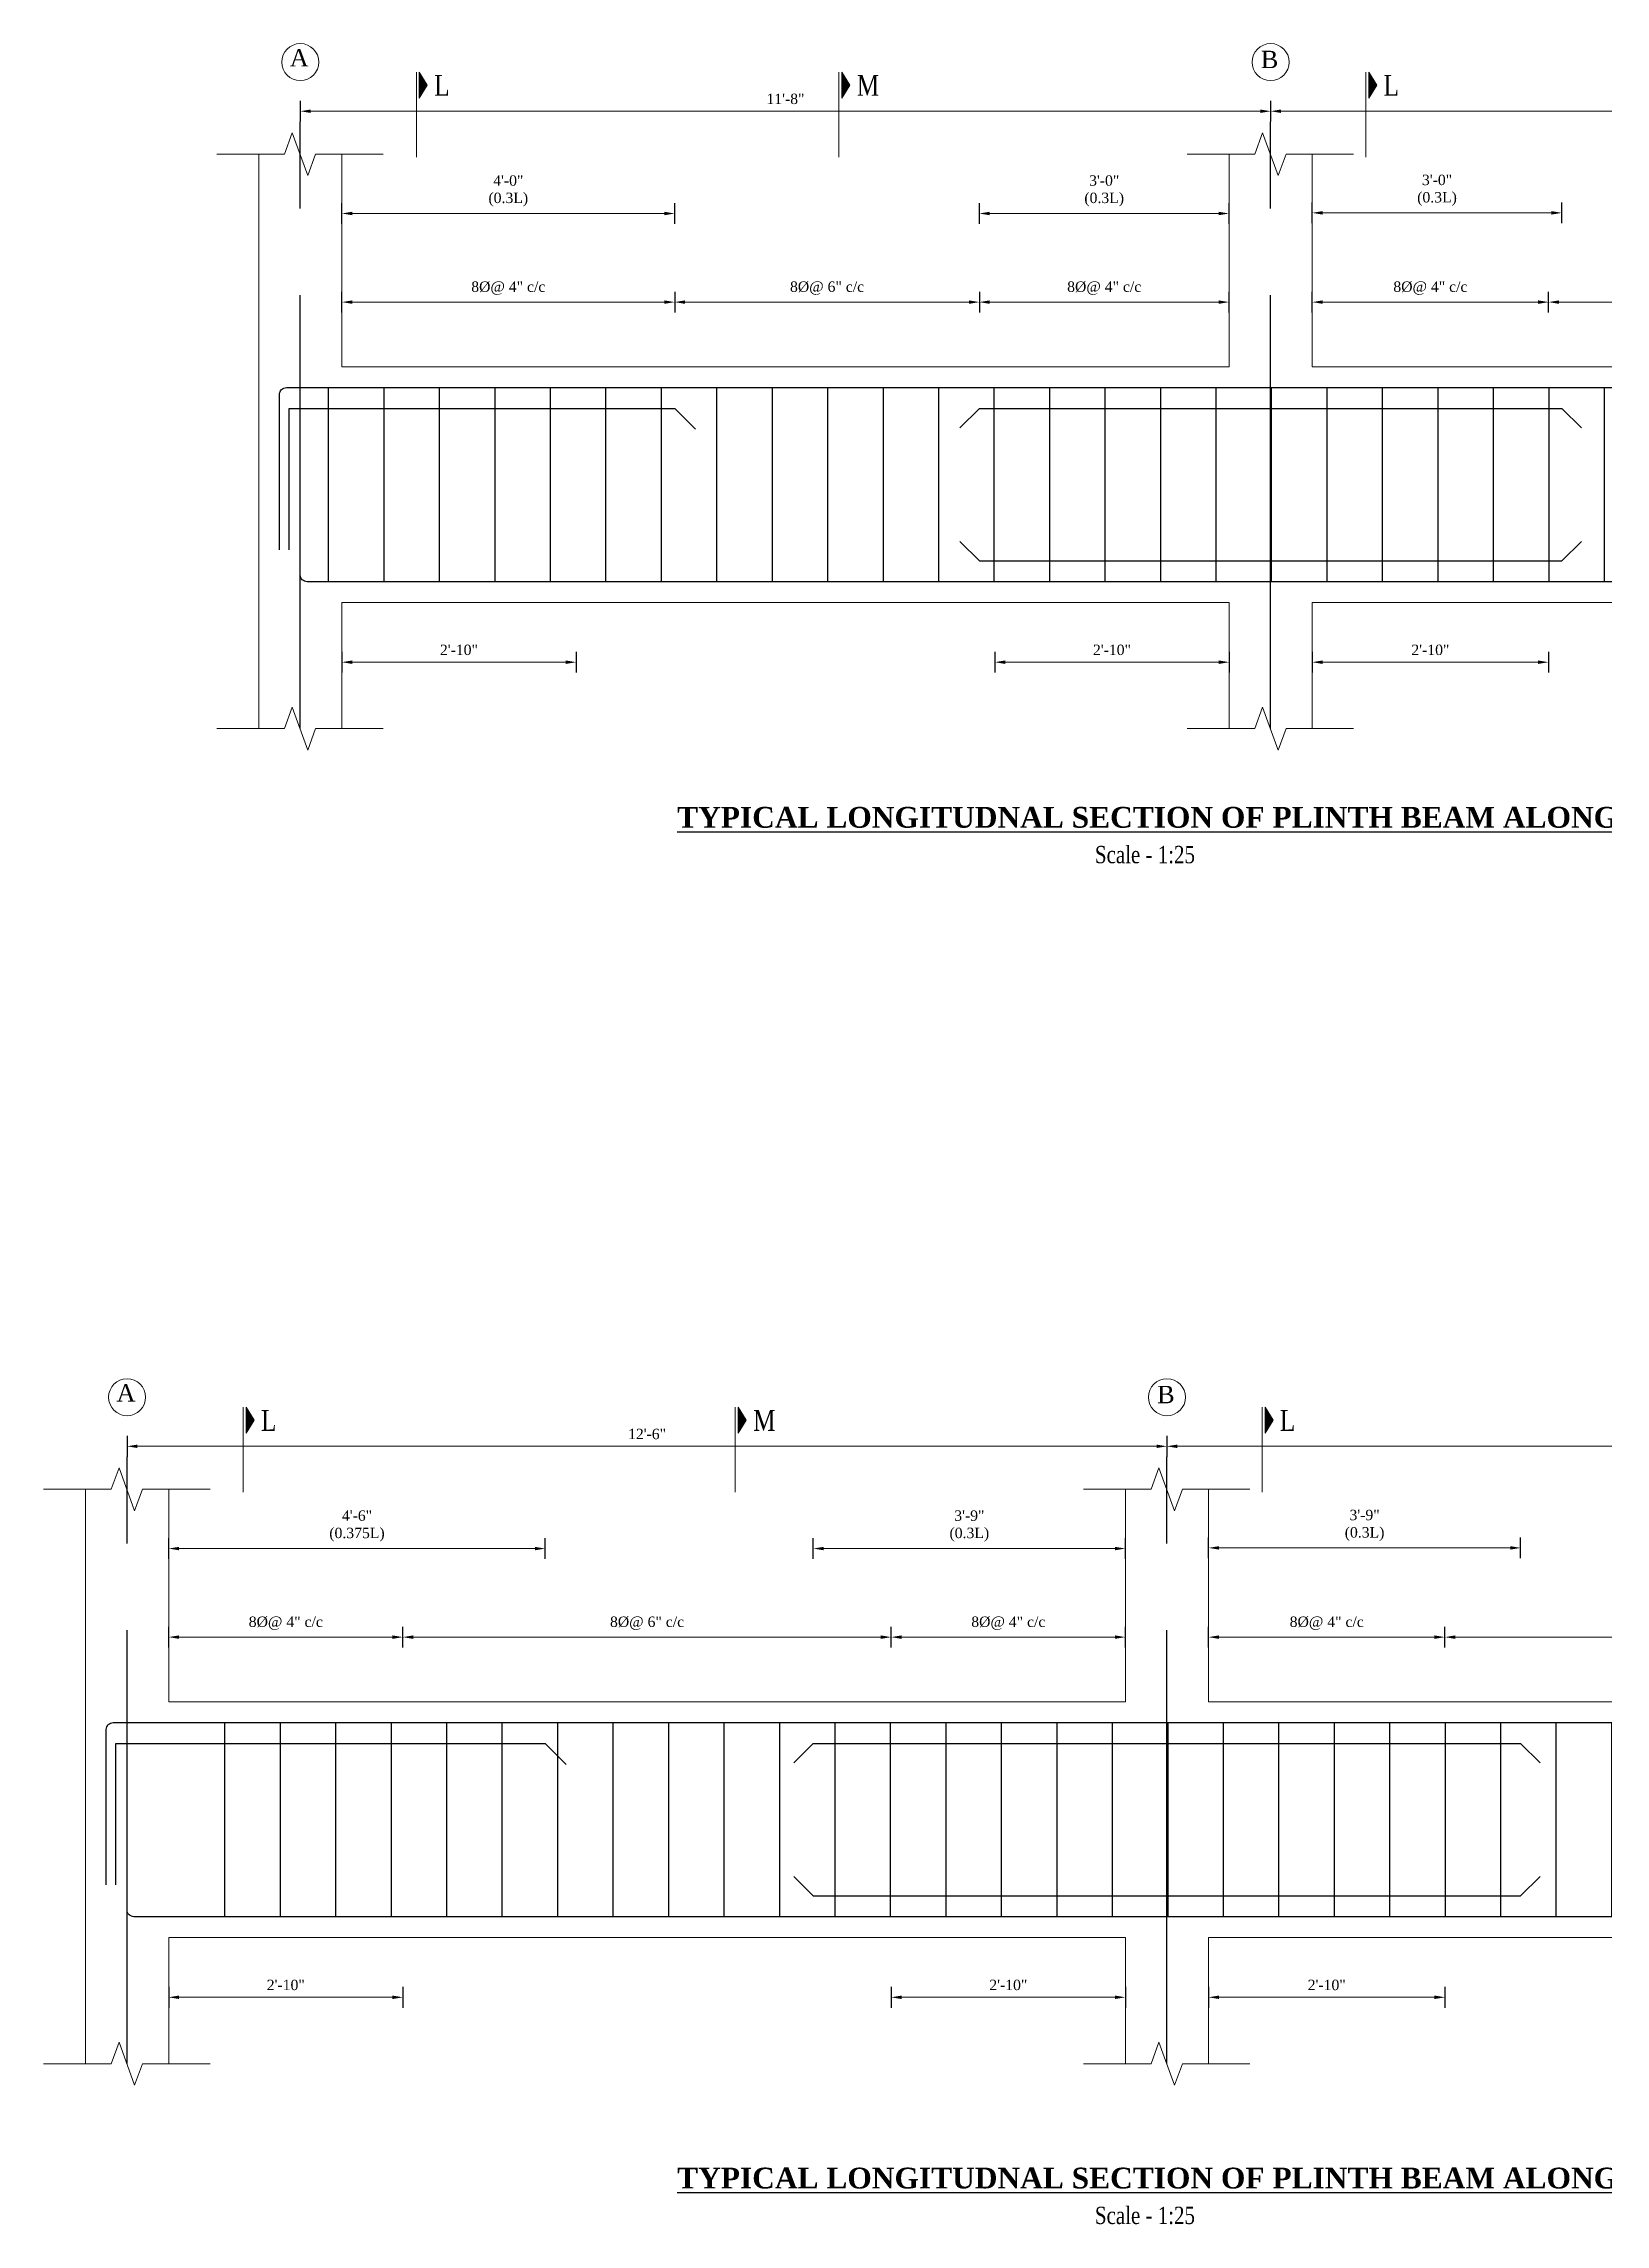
# Model space of a CAD drawing. Header units: feet. Extents: x 28652 to 66086, y -6769 to -640.
# Drawn here: x 54438.6 to 54663.9, y -1241 to -926.5 of the extents above; entities that cross this region are included whole.
import ezdxf

# ---------------------------------------------------------------- set-up
doc = ezdxf.new("R2010")
doc.units = ezdxf.units.FT
doc.header["$LTSCALE"] = 50
doc.header["$MEASUREMENT"] = 0
doc.header["$PDMODE"] = 34
doc.linetypes.add('CENTER', pattern=[2, 1.25, -0.25, 0.25, -0.25])
for name, color, linetype in [('CL', 253, 'CENTER'), ('IES_WR_TEMPLATE-TITLE TEXT', 7, 'Continuous'), ('Text', 7, 'Continuous')]:
    doc.layers.add(name, color=color, linetype=linetype)
for name, color, linetype, lineweight in [('DIM', 7, 'Continuous', 9), ('DIMENISON', 152, 'Continuous', 9), ('DIMENSION', 142, 'Continuous', 13), ('IES_WR_Rebar Concrete Line', 2, 'Continuous', 15), ('IES_WR_Rebar-Main', 1, 'Continuous', 30), ('IES_WR_Stirrups', 6, 'Continuous', 25), ('Text1', 3, 'Continuous', 25), ('wall', 6, 'Continuous', 40)]:
    doc.layers.add(name, color=color, linetype=linetype, lineweight=lineweight)
doc.styles.add('1.8', font='times.ttf', dxfattribs={"width": 0.8, "height": 8})
doc.styles.add('arial', font='times.ttf')
doc.styles.add('Arial Annotation', font='arial.ttf', dxfattribs={"height": 0.06})
doc.dimstyles.new('SECS', dxfattribs={"dimtxt": 0.06, "dimasz": 0.06, "dimexe": 0.06, "dimexo": 0, "dimgap": 0.04, "dimtad": 1, "dimdec": 0, "dimzin": 3, "dimdsep": 46, "dimlunit": 4, "dimtxsty": 'arial', "dimcen": 1.25, "dimclrd": 256, "dimclrt": 3, "dimadec": 0, "dimazin": 0, "dimtfac": 1, "dimtdec": 0, "dimtix": 1, "dimtofl": 0, "dimtmove": 2, "dimatfit": 1, "dimfxl": 0.06, "dimfxlon": 1, "dimtolj": 1, "dimtzin": 0, "dimlwd": -1, "dimarcsym": 0})

# ---------------------------------------------------------------- blocks, each defined once
blk = doc.blocks.new('*D1439')
at = {"layer": 'Defpoints', "color": 0, "ltscale": 0.1, "transparency": 16777216}
for p in [(54475.65, -931.85), (54615.59, -931.85), (54615.59, -936.26)]:
    blk.add_point(p, dxfattribs=at)
at = {"layer": 'DIM', "color": 0, "lineweight": -2, "ltscale": 0.1, "transparency": 16777216}
for p, q in [((54475.65, -934.76), (54475.65, -937.76)), ((54615.59, -934.76), (54615.59, -937.76))]:
    blk.add_line(p, q, dxfattribs=at)
at = {"layer": 'DIM', "ltscale": 0.1, "transparency": 16777216}
blk.add_line((54477.15, -936.26), (54614.09, -936.26), dxfattribs=at)
for points in [[(54477.15, -936.01), (54477.15, -936.51), (54475.65, -936.26)], [(54614.09, -936.01), (54614.09, -936.51), (54615.59, -936.26)]]:
    blk.add_solid(points, dxfattribs=at)
at = {"layer": 'DIM', "color": 3, "ltscale": 0.1, "transparency": 16777216, "insert": (54545.62, -934.49), "char_height": 1.5, "attachment_point": 5, "style": 'arial'}
blk.add_mtext('\\A1;11\'-8"', dxfattribs=at)
blk = doc.blocks.new('*D1441')
at = {"layer": 'Defpoints', "color": 0, "ltscale": 0.1, "transparency": 16777216}
for p in [(54615.59, -931.85), (54737.54, -931.85), (54737.54, -936.26)]:
    blk.add_point(p, dxfattribs=at)
at = {"layer": 'DIM', "color": 0, "lineweight": -2, "ltscale": 0.1, "transparency": 16777216}
for p, q in [((54615.59, -934.76), (54615.59, -937.76)), ((54737.54, -934.76), (54737.54, -937.76))]:
    blk.add_line(p, q, dxfattribs=at)
at = {"layer": 'DIM', "ltscale": 0.1, "transparency": 16777216}
blk.add_line((54617.09, -936.26), (54736.04, -936.26), dxfattribs=at)
for points in [[(54617.09, -936.01), (54617.09, -936.51), (54615.59, -936.26)], [(54736.04, -936.01), (54736.04, -936.51), (54737.54, -936.26)]]:
    blk.add_solid(points, dxfattribs=at)
at = {"layer": 'DIM', "color": 3, "ltscale": 0.1, "transparency": 16777216, "insert": (54676.56, -934.49), "char_height": 1.5, "attachment_point": 5, "style": 'arial'}
blk.add_mtext('\\A1;10\'-2"', dxfattribs=at)
blk = doc.blocks.new('*D1443')
at = {"layer": 'Defpoints', "color": 0, "ltscale": 0.1, "transparency": 16777216}
for p in [(54529.65, -951.01), (54481.65, -973.12), (54529.65, -973.12)]:
    blk.add_point(p, dxfattribs=at)
at = {"layer": 'DIM', "color": 0, "lineweight": -2, "ltscale": 0.1, "transparency": 16777216}
for p, q in [((54481.65, -952.51), (54481.65, -949.51)), ((54529.65, -952.51), (54529.65, -949.51))]:
    blk.add_line(p, q, dxfattribs=at)
at = {"layer": 'DIM', "ltscale": 0.1, "transparency": 16777216}
blk.add_line((54483.15, -951.01), (54528.15, -951.01), dxfattribs=at)
for points in [[(54483.15, -950.76), (54483.15, -951.26), (54481.65, -951.01)], [(54528.15, -950.76), (54528.15, -951.26), (54529.65, -951.01)]]:
    blk.add_solid(points, dxfattribs=at)
at = {"layer": 'DIM', "color": 3, "ltscale": 0.1, "transparency": 16777216, "insert": (54505.65, -947.75), "char_height": 1.5, "width": 9.3669, "attachment_point": 5, "style": 'arial'}
blk.add_mtext('\\A1;4\'-0" (0.3L)', dxfattribs=at)
blk = doc.blocks.new('*D1445')
at = {"layer": 'Defpoints', "color": 0, "ltscale": 0.1, "transparency": 16777216}
for p in [(54573.59, -951.01), (54573.59, -973.12), (54609.59, -973.12)]:
    blk.add_point(p, dxfattribs=at)
at = {"layer": 'DIM', "color": 0, "lineweight": -2, "ltscale": 0.1, "transparency": 16777216}
for p, q in [((54573.59, -952.51), (54573.59, -949.51)), ((54609.59, -952.51), (54609.59, -949.51))]:
    blk.add_line(p, q, dxfattribs=at)
at = {"layer": 'DIM', "ltscale": 0.1, "transparency": 16777216}
blk.add_line((54608.09, -951.01), (54575.09, -951.01), dxfattribs=at)
for points in [[(54575.09, -950.76), (54575.09, -951.26), (54573.59, -951.01)], [(54608.09, -950.76), (54608.09, -951.26), (54609.59, -951.01)]]:
    blk.add_solid(points, dxfattribs=at)
at = {"layer": 'DIM', "color": 3, "ltscale": 0.1, "transparency": 16777216, "insert": (54591.59, -947.75), "char_height": 1.5, "width": 6.4594, "attachment_point": 5, "style": 'arial'}
blk.add_mtext('\\A1;3\'-0"\\P(0.3L)', dxfattribs=at)
blk = doc.blocks.new('*D1447')
at = {"layer": 'Defpoints', "color": 0, "ltscale": 0.1, "transparency": 16777216}
for p in [(54657.59, -950.92), (54621.59, -973.12), (54657.59, -973.12)]:
    blk.add_point(p, dxfattribs=at)
at = {"layer": 'DIM', "color": 0, "lineweight": -2, "ltscale": 0.1, "transparency": 16777216}
for p, q in [((54621.59, -952.42), (54621.59, -949.42)), ((54657.59, -952.42), (54657.59, -949.42))]:
    blk.add_line(p, q, dxfattribs=at)
at = {"layer": 'DIM', "ltscale": 0.1, "transparency": 16777216}
blk.add_line((54623.09, -950.92), (54656.09, -950.92), dxfattribs=at)
for points in [[(54623.09, -950.67), (54623.09, -951.17), (54621.59, -950.92)], [(54656.09, -950.67), (54656.09, -951.17), (54657.59, -950.92)]]:
    blk.add_solid(points, dxfattribs=at)
at = {"layer": 'DIM', "color": 3, "ltscale": 0.1, "transparency": 16777216, "insert": (54639.59, -947.66), "char_height": 1.5, "width": 14.0405, "attachment_point": 5, "style": 'arial'}
blk.add_mtext('\\A1;3\'-0"\\P(0.3L)', dxfattribs=at)
blk = doc.blocks.new('*D1451')
at = {"layer": 'Defpoints', "color": 0, "ltscale": 0.1, "transparency": 16777216}
for p in [(54529.65, -951.01), (54529.65, -963.79), (54481.65, -973.12)]:
    blk.add_point(p, dxfattribs=at)
at = {"layer": 'DIM', "color": 0, "lineweight": -2, "ltscale": 0.1, "transparency": 16777216}
for p, q in [((54481.65, -965.29), (54481.65, -962.29)), ((54529.65, -962.29), (54529.65, -965.29))]:
    blk.add_line(p, q, dxfattribs=at)
at = {"layer": 'DIM', "ltscale": 0.1, "transparency": 16777216}
blk.add_line((54483.15, -963.79), (54528.15, -963.79), dxfattribs=at)
for points in [[(54483.15, -963.54), (54483.15, -964.04), (54481.65, -963.79)], [(54528.15, -963.54), (54528.15, -964.04), (54529.65, -963.79)]]:
    blk.add_solid(points, dxfattribs=at)
at = {"layer": 'DIM', "color": 3, "ltscale": 0.1, "transparency": 16777216, "insert": (54505.65, -961.78), "char_height": 1.5, "attachment_point": 5, "style": 'arial'}
blk.add_mtext('\\A1;8%%C@ 4" c/c', dxfattribs=at)
blk = doc.blocks.new('*D1453')
at = {"layer": 'Defpoints', "color": 0, "ltscale": 0.1, "transparency": 16777216}
for p in [(54529.65, -951.01), (54573.59, -951.01), (54573.59, -963.79)]:
    blk.add_point(p, dxfattribs=at)
at = {"layer": 'DIM', "color": 0, "lineweight": -2, "ltscale": 0.1, "transparency": 16777216}
for p, q in [((54529.65, -962.29), (54529.65, -965.29)), ((54573.59, -962.29), (54573.59, -965.29))]:
    blk.add_line(p, q, dxfattribs=at)
at = {"layer": 'DIM', "ltscale": 0.1, "transparency": 16777216}
blk.add_line((54531.15, -963.79), (54572.09, -963.79), dxfattribs=at)
for points in [[(54531.15, -963.54), (54531.15, -964.04), (54529.65, -963.79)], [(54572.09, -963.54), (54572.09, -964.04), (54573.59, -963.79)]]:
    blk.add_solid(points, dxfattribs=at)
at = {"layer": 'DIM', "color": 3, "ltscale": 0.1, "transparency": 16777216, "insert": (54551.62, -961.78), "char_height": 1.5, "attachment_point": 5, "style": 'arial'}
blk.add_mtext('\\A1;8%%C@ 6" c/c', dxfattribs=at)
blk = doc.blocks.new('*D1455')
at = {"layer": 'Defpoints', "color": 0, "ltscale": 0.1, "transparency": 16777216}
for p in [(54573.59, -951.01), (54609.59, -963.79), (54609.59, -973.12)]:
    blk.add_point(p, dxfattribs=at)
at = {"layer": 'DIM', "color": 0, "lineweight": -2, "ltscale": 0.1, "transparency": 16777216}
for p, q in [((54573.59, -962.29), (54573.59, -965.29)), ((54609.59, -965.29), (54609.59, -962.29))]:
    blk.add_line(p, q, dxfattribs=at)
at = {"layer": 'DIM', "ltscale": 0.1, "transparency": 16777216}
blk.add_line((54575.09, -963.79), (54608.09, -963.79), dxfattribs=at)
for points in [[(54575.09, -963.54), (54575.09, -964.04), (54573.59, -963.79)], [(54608.09, -963.54), (54608.09, -964.04), (54609.59, -963.79)]]:
    blk.add_solid(points, dxfattribs=at)
at = {"layer": 'DIM', "color": 3, "ltscale": 0.1, "transparency": 16777216, "insert": (54591.59, -961.78), "char_height": 1.5, "attachment_point": 5, "style": 'arial'}
blk.add_mtext('\\A1;8%%C@ 4" c/c', dxfattribs=at)
blk = doc.blocks.new('*D1457')
at = {"layer": 'Defpoints', "color": 0, "ltscale": 0.1, "transparency": 16777216}
for p in [(54655.67, -963.79), (54621.59, -973.12), (54655.67, -1015.72)]:
    blk.add_point(p, dxfattribs=at)
at = {"layer": 'DIM', "color": 0, "lineweight": -2, "ltscale": 0.1, "transparency": 16777216}
for p, q in [((54621.59, -965.29), (54621.59, -962.29)), ((54655.67, -965.29), (54655.67, -962.29))]:
    blk.add_line(p, q, dxfattribs=at)
at = {"layer": 'DIM', "ltscale": 0.1, "transparency": 16777216}
blk.add_line((54623.09, -963.79), (54654.17, -963.79), dxfattribs=at)
for points in [[(54623.09, -963.54), (54623.09, -964.04), (54621.59, -963.79)], [(54654.17, -963.54), (54654.17, -964.04), (54655.67, -963.79)]]:
    blk.add_solid(points, dxfattribs=at)
at = {"layer": 'DIM', "color": 3, "ltscale": 0.1, "transparency": 16777216, "insert": (54638.63, -961.78), "char_height": 1.5, "attachment_point": 5, "style": 'arial'}
blk.add_mtext('\\A1;8%%C@ 4" c/c', dxfattribs=at)
blk = doc.blocks.new('*D1459')
at = {"layer": 'Defpoints', "color": 0, "ltscale": 0.1, "transparency": 16777216}
for p in [(54697.76, -963.79), (54697.76, -1007.12), (54655.67, -1015.72)]:
    blk.add_point(p, dxfattribs=at)
at = {"layer": 'DIM', "color": 0, "lineweight": -2, "ltscale": 0.1, "transparency": 16777216}
for p, q in [((54655.67, -965.29), (54655.67, -962.29)), ((54697.76, -965.29), (54697.76, -962.29))]:
    blk.add_line(p, q, dxfattribs=at)
at = {"layer": 'DIM', "ltscale": 0.1, "transparency": 16777216}
blk.add_line((54657.17, -963.79), (54696.26, -963.79), dxfattribs=at)
for points in [[(54657.17, -963.54), (54657.17, -964.04), (54655.67, -963.79)], [(54696.26, -963.54), (54696.26, -964.04), (54697.76, -963.79)]]:
    blk.add_solid(points, dxfattribs=at)
at = {"layer": 'DIM', "color": 3, "ltscale": 0.1, "transparency": 16777216, "insert": (54676.72, -961.78), "char_height": 1.5, "attachment_point": 5, "style": 'arial'}
blk.add_mtext('\\A1;8%%C@ 6" c/c', dxfattribs=at)
blk = doc.blocks.new('*U388')
at = {"layer": 'IES_WR_Stirrups'}
blk.add_lwpolyline([(0, -14), (0, 14)], dxfattribs=at)
blk = doc.blocks.new('*U389')
at = {"layer": 'wall', "color": 0, "linetype": 'ByBlock', "lineweight": -2, "transparency": 16777216}
for p in [(21744.29, -5235.23), (21752.29, -5235.23), (21760.29, -5235.23), (21768.29, -5235.23), (21776.29, -5235.23), (21784.29, -5235.23), (21792.29, -5235.23), (21800.29, -5235.23), (21808.29, -5235.23), (21816.29, -5235.23), (21824.29, -5235.23), (21832.29, -5235.23), (21840.29, -5235.23), (21848.29, -5235.23), (21856.29, -5235.23), (21864.29, -5235.23), (21872.29, -5235.23), (21880.29, -5235.23), (21888.29, -5235.23), (21896.29, -5235.23), (21904.29, -5235.23), (21912.29, -5235.23), (21920.29, -5235.23), (21928.29, -5235.23), (21936.29, -5235.23), (21944.29, -5235.23), (21952.29, -5235.23), (21960.29, -5235.23), (21968.29, -5235.23), (21976.29, -5235.23), (21984.29, -5235.23), (21992.29, -5235.23), (22000.29, -5235.23)]:
    blk.add_blockref('*U388', p, dxfattribs=at)
blk = doc.blocks.new('*D1467')
at = {"layer": 'Defpoints', "color": 0, "ltscale": 0.1, "transparency": 16777216}
for p in [(54481.65, -1007.12), (54515.42, -1007.12), (54515.42, -1015.72)]:
    blk.add_point(p, dxfattribs=at)
at = {"layer": 'DIM', "color": 0, "lineweight": -2, "ltscale": 0.1, "transparency": 16777216}
for p, q in [((54481.65, -1014.22), (54481.65, -1017.22)), ((54515.42, -1014.22), (54515.42, -1017.22))]:
    blk.add_line(p, q, dxfattribs=at)
at = {"layer": 'DIM', "ltscale": 0.1, "transparency": 16777216}
blk.add_line((54483.15, -1015.72), (54513.92, -1015.72), dxfattribs=at)
for points in [[(54483.15, -1015.47), (54483.15, -1015.97), (54481.65, -1015.72)], [(54513.92, -1015.47), (54513.92, -1015.97), (54515.42, -1015.72)]]:
    blk.add_solid(points, dxfattribs=at)
at = {"layer": 'DIM', "color": 3, "ltscale": 0.1, "transparency": 16777216, "insert": (54498.53, -1013.95), "char_height": 1.5, "attachment_point": 5, "style": 'arial'}
blk.add_mtext('\\A1;2\'-10"', dxfattribs=at)
blk = doc.blocks.new('*D1469')
at = {"layer": 'Defpoints', "color": 0, "ltscale": 0.1, "transparency": 16777216}
for p in [(54575.82, -1007.12), (54609.59, -1007.12), (54575.82, -1015.72)]:
    blk.add_point(p, dxfattribs=at)
at = {"layer": 'DIM', "color": 0, "lineweight": -2, "ltscale": 0.1, "transparency": 16777216}
for p, q in [((54575.82, -1014.22), (54575.82, -1017.22)), ((54609.59, -1014.22), (54609.59, -1017.22))]:
    blk.add_line(p, q, dxfattribs=at)
at = {"layer": 'DIM', "ltscale": 0.1, "transparency": 16777216}
blk.add_line((54608.09, -1015.72), (54577.32, -1015.72), dxfattribs=at)
for points in [[(54577.32, -1015.47), (54577.32, -1015.97), (54575.82, -1015.72)], [(54608.09, -1015.47), (54608.09, -1015.97), (54609.59, -1015.72)]]:
    blk.add_solid(points, dxfattribs=at)
at = {"layer": 'DIM', "color": 3, "ltscale": 0.1, "transparency": 16777216, "insert": (54592.71, -1013.95), "char_height": 1.5, "attachment_point": 5, "style": 'arial'}
blk.add_mtext('\\A1;2\'-10"', dxfattribs=at)
blk = doc.blocks.new('*D1471')
at = {"layer": 'Defpoints', "color": 0, "ltscale": 0.1, "transparency": 16777216}
for p in [(54621.59, -1007.12), (54655.67, -1007.12), (54655.67, -1015.72)]:
    blk.add_point(p, dxfattribs=at)
at = {"layer": 'DIM', "color": 0, "lineweight": -2, "ltscale": 0.1, "transparency": 16777216}
for p, q in [((54621.59, -1014.22), (54621.59, -1017.22)), ((54655.67, -1014.22), (54655.67, -1017.22))]:
    blk.add_line(p, q, dxfattribs=at)
at = {"layer": 'DIM', "ltscale": 0.1, "transparency": 16777216}
blk.add_line((54623.09, -1015.72), (54654.17, -1015.72), dxfattribs=at)
for points in [[(54623.09, -1015.47), (54623.09, -1015.97), (54621.59, -1015.72)], [(54654.17, -1015.47), (54654.17, -1015.97), (54655.67, -1015.72)]]:
    blk.add_solid(points, dxfattribs=at)
at = {"layer": 'DIM', "color": 3, "ltscale": 0.1, "transparency": 16777216, "insert": (54638.63, -1013.95), "char_height": 1.5, "attachment_point": 5, "style": 'arial'}
blk.add_mtext('\\A1;2\'-10"', dxfattribs=at)
blk = doc.blocks.new('*D1475')
at = {"layer": 'Defpoints', "color": 0, "ltscale": 0.1, "transparency": 16777216}
for p in [(54450.67, -1124.39), (54600.64, -1124.39), (54600.64, -1128.8)]:
    blk.add_point(p, dxfattribs=at)
at = {"layer": 'DIM', "color": 0, "lineweight": -2, "ltscale": 0.1, "transparency": 16777216}
for p, q in [((54450.67, -1127.3), (54450.67, -1130.3)), ((54600.64, -1127.3), (54600.64, -1130.3))]:
    blk.add_line(p, q, dxfattribs=at)
at = {"layer": 'DIM', "ltscale": 0.1, "transparency": 16777216}
blk.add_line((54452.17, -1128.8), (54599.14, -1128.8), dxfattribs=at)
for points in [[(54452.17, -1128.55), (54452.17, -1129.05), (54450.67, -1128.8)], [(54599.14, -1128.55), (54599.14, -1129.05), (54600.64, -1128.8)]]:
    blk.add_solid(points, dxfattribs=at)
at = {"layer": 'DIM', "color": 3, "ltscale": 0.1, "transparency": 16777216, "insert": (54525.66, -1127.03), "char_height": 1.5, "attachment_point": 5, "style": 'arial'}
blk.add_mtext('\\A1;12\'-6"', dxfattribs=at)
blk = doc.blocks.new('*D1477')
at = {"layer": 'Defpoints', "color": 0, "ltscale": 0.1, "transparency": 16777216}
for p in [(54600.64, -1124.39), (54765.8, -1124.39), (54765.8, -1128.8)]:
    blk.add_point(p, dxfattribs=at)
at = {"layer": 'DIM', "color": 0, "lineweight": -2, "ltscale": 0.1, "transparency": 16777216}
for p, q in [((54600.64, -1127.3), (54600.64, -1130.3)), ((54765.8, -1127.3), (54765.8, -1130.3))]:
    blk.add_line(p, q, dxfattribs=at)
at = {"layer": 'DIM', "ltscale": 0.1, "transparency": 16777216}
blk.add_line((54602.14, -1128.8), (54764.3, -1128.8), dxfattribs=at)
for points in [[(54602.14, -1128.55), (54602.14, -1129.05), (54600.64, -1128.8)], [(54764.3, -1128.55), (54764.3, -1129.05), (54765.8, -1128.8)]]:
    blk.add_solid(points, dxfattribs=at)
at = {"layer": 'DIM', "color": 3, "ltscale": 0.1, "transparency": 16777216, "insert": (54683.22, -1127.03), "char_height": 1.5, "attachment_point": 5, "style": 'arial'}
blk.add_mtext('\\A1;13\'-9"', dxfattribs=at)
blk = doc.blocks.new('*D1479')
at = {"layer": 'Defpoints', "color": 0, "ltscale": 0.1, "transparency": 16777216}
for p in [(54510.98, -1143.55), (54456.67, -1165.65), (54510.98, -1165.65)]:
    blk.add_point(p, dxfattribs=at)
at = {"layer": 'DIM', "color": 0, "lineweight": -2, "ltscale": 0.1, "transparency": 16777216}
for p, q in [((54456.67, -1145.05), (54456.67, -1142.05)), ((54510.98, -1145.05), (54510.98, -1142.05))]:
    blk.add_line(p, q, dxfattribs=at)
at = {"layer": 'DIM', "ltscale": 0.1, "transparency": 16777216}
blk.add_line((54458.17, -1143.55), (54509.48, -1143.55), dxfattribs=at)
for points in [[(54458.17, -1143.3), (54458.17, -1143.8), (54456.67, -1143.55)], [(54509.48, -1143.3), (54509.48, -1143.8), (54510.98, -1143.55)]]:
    blk.add_solid(points, dxfattribs=at)
at = {"layer": 'DIM', "color": 3, "ltscale": 0.1, "transparency": 16777216, "insert": (54483.83, -1140.29), "char_height": 1.5, "width": 9.3669, "attachment_point": 5, "style": 'arial'}
blk.add_mtext('\\A1;4\'-6" (0.375L)', dxfattribs=at)
blk = doc.blocks.new('*D1481')
at = {"layer": 'Defpoints', "color": 0, "ltscale": 0.1, "transparency": 16777216}
for p in [(54549.64, -1143.55), (54549.64, -1165.65), (54594.64, -1165.65)]:
    blk.add_point(p, dxfattribs=at)
at = {"layer": 'DIM', "color": 0, "lineweight": -2, "ltscale": 0.1, "transparency": 16777216}
for p, q in [((54549.64, -1145.05), (54549.64, -1142.05)), ((54594.64, -1145.05), (54594.64, -1142.05))]:
    blk.add_line(p, q, dxfattribs=at)
at = {"layer": 'DIM', "ltscale": 0.1, "transparency": 16777216}
blk.add_line((54593.14, -1143.55), (54551.14, -1143.55), dxfattribs=at)
for points in [[(54551.14, -1143.3), (54551.14, -1143.8), (54549.64, -1143.55)], [(54593.14, -1143.3), (54593.14, -1143.8), (54594.64, -1143.55)]]:
    blk.add_solid(points, dxfattribs=at)
at = {"layer": 'DIM', "color": 3, "ltscale": 0.1, "transparency": 16777216, "insert": (54572.14, -1140.29), "char_height": 1.5, "width": 6.4594, "attachment_point": 5, "style": 'arial'}
blk.add_mtext('\\A1;3\'-9"\\P(0.3L)', dxfattribs=at)
blk = doc.blocks.new('*D1483')
at = {"layer": 'Defpoints', "color": 0, "ltscale": 0.1, "transparency": 16777216}
for p in [(54651.64, -1143.45), (54606.64, -1165.65), (54651.64, -1165.65)]:
    blk.add_point(p, dxfattribs=at)
at = {"layer": 'DIM', "color": 0, "lineweight": -2, "ltscale": 0.1, "transparency": 16777216}
for p, q in [((54606.64, -1144.95), (54606.64, -1141.95)), ((54651.64, -1144.95), (54651.64, -1141.95))]:
    blk.add_line(p, q, dxfattribs=at)
at = {"layer": 'DIM', "ltscale": 0.1, "transparency": 16777216}
blk.add_line((54608.14, -1143.45), (54650.14, -1143.45), dxfattribs=at)
for points in [[(54608.14, -1143.2), (54608.14, -1143.7), (54606.64, -1143.45)], [(54650.14, -1143.2), (54650.14, -1143.7), (54651.64, -1143.45)]]:
    blk.add_solid(points, dxfattribs=at)
at = {"layer": 'DIM', "color": 3, "ltscale": 0.1, "transparency": 16777216, "insert": (54629.14, -1140.2), "char_height": 1.5, "width": 14.0405, "attachment_point": 5, "style": 'arial'}
blk.add_mtext('\\A1;3\'-9"\\P(0.3L)', dxfattribs=at)
blk = doc.blocks.new('*D1487')
at = {"layer": 'Defpoints', "color": 0, "ltscale": 0.1, "transparency": 16777216}
for p in [(54490.44, -1156.32), (54456.67, -1165.65), (54490.44, -1208.26)]:
    blk.add_point(p, dxfattribs=at)
at = {"layer": 'DIM', "color": 0, "lineweight": -2, "ltscale": 0.1, "transparency": 16777216}
for p, q in [((54456.67, -1157.82), (54456.67, -1154.82)), ((54490.44, -1157.82), (54490.44, -1154.82))]:
    blk.add_line(p, q, dxfattribs=at)
at = {"layer": 'DIM', "ltscale": 0.1, "transparency": 16777216}
blk.add_line((54458.17, -1156.32), (54488.94, -1156.32), dxfattribs=at)
for points in [[(54458.17, -1156.07), (54458.17, -1156.57), (54456.67, -1156.32)], [(54488.94, -1156.07), (54488.94, -1156.57), (54490.44, -1156.32)]]:
    blk.add_solid(points, dxfattribs=at)
at = {"layer": 'DIM', "color": 3, "ltscale": 0.1, "transparency": 16777216, "insert": (54473.56, -1154.32), "char_height": 1.5, "attachment_point": 5, "style": 'arial'}
blk.add_mtext('\\A1;8%%C@ 4" c/c', dxfattribs=at)
blk = doc.blocks.new('*D1489')
at = {"layer": 'Defpoints', "color": 0, "ltscale": 0.1, "transparency": 16777216}
for p in [(54560.87, -1156.32), (54490.44, -1208.26), (54560.87, -1208.26)]:
    blk.add_point(p, dxfattribs=at)
at = {"layer": 'DIM', "color": 0, "lineweight": -2, "ltscale": 0.1, "transparency": 16777216}
for p, q in [((54490.44, -1157.82), (54490.44, -1154.82)), ((54560.87, -1157.82), (54560.87, -1154.82))]:
    blk.add_line(p, q, dxfattribs=at)
at = {"layer": 'DIM', "ltscale": 0.1, "transparency": 16777216}
blk.add_line((54491.94, -1156.32), (54559.37, -1156.32), dxfattribs=at)
for points in [[(54491.94, -1156.07), (54491.94, -1156.57), (54490.44, -1156.32)], [(54559.37, -1156.07), (54559.37, -1156.57), (54560.87, -1156.32)]]:
    blk.add_solid(points, dxfattribs=at)
at = {"layer": 'DIM', "color": 3, "ltscale": 0.1, "transparency": 16777216, "insert": (54525.66, -1154.32), "char_height": 1.5, "attachment_point": 5, "style": 'arial'}
blk.add_mtext('\\A1;8%%C@ 6" c/c', dxfattribs=at)
blk = doc.blocks.new('*D1491')
at = {"layer": 'Defpoints', "color": 0, "ltscale": 0.1, "transparency": 16777216}
for p in [(54594.64, -1156.32), (54594.64, -1165.65), (54560.87, -1208.26)]:
    blk.add_point(p, dxfattribs=at)
at = {"layer": 'DIM', "color": 0, "lineweight": -2, "ltscale": 0.1, "transparency": 16777216}
for p, q in [((54560.87, -1157.82), (54560.87, -1154.82)), ((54594.64, -1157.82), (54594.64, -1154.82))]:
    blk.add_line(p, q, dxfattribs=at)
at = {"layer": 'DIM', "ltscale": 0.1, "transparency": 16777216}
blk.add_line((54562.37, -1156.32), (54593.14, -1156.32), dxfattribs=at)
for points in [[(54562.37, -1156.07), (54562.37, -1156.57), (54560.87, -1156.32)], [(54593.14, -1156.07), (54593.14, -1156.57), (54594.64, -1156.32)]]:
    blk.add_solid(points, dxfattribs=at)
at = {"layer": 'DIM', "color": 3, "ltscale": 0.1, "transparency": 16777216, "insert": (54577.76, -1154.32), "char_height": 1.5, "attachment_point": 5, "style": 'arial'}
blk.add_mtext('\\A1;8%%C@ 4" c/c', dxfattribs=at)
blk = doc.blocks.new('*D1493')
at = {"layer": 'Defpoints', "color": 0, "ltscale": 0.1, "transparency": 16777216}
for p in [(54640.72, -1156.32), (54606.64, -1165.65), (54640.72, -1208.26)]:
    blk.add_point(p, dxfattribs=at)
at = {"layer": 'DIM', "color": 0, "lineweight": -2, "ltscale": 0.1, "transparency": 16777216}
for p, q in [((54606.64, -1157.82), (54606.64, -1154.82)), ((54640.72, -1157.82), (54640.72, -1154.82))]:
    blk.add_line(p, q, dxfattribs=at)
at = {"layer": 'DIM', "ltscale": 0.1, "transparency": 16777216}
blk.add_line((54608.14, -1156.32), (54639.22, -1156.32), dxfattribs=at)
for points in [[(54608.14, -1156.07), (54608.14, -1156.57), (54606.64, -1156.32)], [(54639.22, -1156.07), (54639.22, -1156.57), (54640.72, -1156.32)]]:
    blk.add_solid(points, dxfattribs=at)
at = {"layer": 'DIM', "color": 3, "ltscale": 0.1, "transparency": 16777216, "insert": (54623.68, -1154.32), "char_height": 1.5, "attachment_point": 5, "style": 'arial'}
blk.add_mtext('\\A1;8%%C@ 4" c/c', dxfattribs=at)
blk = doc.blocks.new('*D1495')
at = {"layer": 'Defpoints', "color": 0, "ltscale": 0.1, "transparency": 16777216}
for p in [(54726.03, -1156.32), (54726.03, -1199.65), (54640.72, -1208.26)]:
    blk.add_point(p, dxfattribs=at)
at = {"layer": 'DIM', "color": 0, "lineweight": -2, "ltscale": 0.1, "transparency": 16777216}
for p, q in [((54640.72, -1157.82), (54640.72, -1154.82)), ((54726.03, -1157.82), (54726.03, -1154.82))]:
    blk.add_line(p, q, dxfattribs=at)
at = {"layer": 'DIM', "ltscale": 0.1, "transparency": 16777216}
blk.add_line((54642.22, -1156.32), (54724.53, -1156.32), dxfattribs=at)
for points in [[(54642.22, -1156.07), (54642.22, -1156.57), (54640.72, -1156.32)], [(54724.53, -1156.07), (54724.53, -1156.57), (54726.03, -1156.32)]]:
    blk.add_solid(points, dxfattribs=at)
at = {"layer": 'DIM', "color": 3, "ltscale": 0.1, "transparency": 16777216, "insert": (54683.37, -1154.32), "char_height": 1.5, "attachment_point": 5, "style": 'arial'}
blk.add_mtext('\\A1;8%%C@ 6" c/c', dxfattribs=at)
blk = doc.blocks.new('*U399')
at = {"layer": 'IES_WR_Stirrups'}
blk.add_lwpolyline([(0, -14), (0, 14)], dxfattribs=at)
blk = doc.blocks.new('*U400')
at = {"layer": 'wall', "color": 0, "linetype": 'ByBlock', "lineweight": -2, "transparency": 16777216}
for p in [(21744.29, -5235.23), (21752.29, -5235.23), (21760.29, -5235.23), (21768.29, -5235.23), (21776.29, -5235.23), (21784.29, -5235.23), (21792.29, -5235.23), (21800.29, -5235.23), (21808.29, -5235.23), (21816.29, -5235.23), (21824.29, -5235.23), (21832.29, -5235.23), (21840.29, -5235.23), (21848.29, -5235.23), (21856.29, -5235.23), (21864.29, -5235.23), (21872.29, -5235.23), (21880.29, -5235.23), (21888.29, -5235.23), (21896.29, -5235.23), (21904.29, -5235.23), (21912.29, -5235.23), (21920.29, -5235.23), (21928.29, -5235.23), (21936.29, -5235.23), (21944.29, -5235.23), (21952.29, -5235.23), (21960.29, -5235.23), (21968.29, -5235.23), (21976.29, -5235.23), (21984.29, -5235.23), (21992.29, -5235.23), (22000.29, -5235.23)]:
    blk.add_blockref('*U399', p, dxfattribs=at)
blk = doc.blocks.new('*D1499')
at = {"layer": 'Defpoints', "color": 0, "ltscale": 0.1, "transparency": 16777216}
for p in [(54456.67, -1199.65), (54490.44, -1199.65), (54490.44, -1208.26)]:
    blk.add_point(p, dxfattribs=at)
at = {"layer": 'DIM', "color": 0, "lineweight": -2, "ltscale": 0.1, "transparency": 16777216}
for p, q in [((54456.67, -1206.76), (54456.67, -1209.76)), ((54490.44, -1206.76), (54490.44, -1209.76))]:
    blk.add_line(p, q, dxfattribs=at)
at = {"layer": 'DIM', "ltscale": 0.1, "transparency": 16777216}
blk.add_line((54458.17, -1208.26), (54488.94, -1208.26), dxfattribs=at)
for points in [[(54458.17, -1208.01), (54458.17, -1208.51), (54456.67, -1208.26)], [(54488.94, -1208.01), (54488.94, -1208.51), (54490.44, -1208.26)]]:
    blk.add_solid(points, dxfattribs=at)
at = {"layer": 'DIM', "color": 3, "ltscale": 0.1, "transparency": 16777216, "insert": (54473.56, -1206.49), "char_height": 1.5, "attachment_point": 5, "style": 'arial'}
blk.add_mtext('\\A1;2\'-10"', dxfattribs=at)
blk = doc.blocks.new('*D1501')
at = {"layer": 'Defpoints', "color": 0, "ltscale": 0.1, "transparency": 16777216}
for p in [(54560.87, -1199.65), (54594.64, -1199.65), (54560.87, -1208.26)]:
    blk.add_point(p, dxfattribs=at)
at = {"layer": 'DIM', "color": 0, "lineweight": -2, "ltscale": 0.1, "transparency": 16777216}
for p, q in [((54560.87, -1206.76), (54560.87, -1209.76)), ((54594.64, -1206.76), (54594.64, -1209.76))]:
    blk.add_line(p, q, dxfattribs=at)
at = {"layer": 'DIM', "ltscale": 0.1, "transparency": 16777216}
blk.add_line((54593.14, -1208.26), (54562.37, -1208.26), dxfattribs=at)
for points in [[(54562.37, -1208.01), (54562.37, -1208.51), (54560.87, -1208.26)], [(54593.14, -1208.01), (54593.14, -1208.51), (54594.64, -1208.26)]]:
    blk.add_solid(points, dxfattribs=at)
at = {"layer": 'DIM', "color": 3, "ltscale": 0.1, "transparency": 16777216, "insert": (54577.76, -1206.49), "char_height": 1.5, "attachment_point": 5, "style": 'arial'}
blk.add_mtext('\\A1;2\'-10"', dxfattribs=at)
blk = doc.blocks.new('*D1503')
at = {"layer": 'Defpoints', "color": 0, "ltscale": 0.1, "transparency": 16777216}
for p in [(54606.64, -1199.65), (54640.72, -1199.65), (54640.72, -1208.26)]:
    blk.add_point(p, dxfattribs=at)
at = {"layer": 'DIM', "color": 0, "lineweight": -2, "ltscale": 0.1, "transparency": 16777216}
for p, q in [((54606.64, -1206.76), (54606.64, -1209.76)), ((54640.72, -1206.76), (54640.72, -1209.76))]:
    blk.add_line(p, q, dxfattribs=at)
at = {"layer": 'DIM', "ltscale": 0.1, "transparency": 16777216}
blk.add_line((54608.14, -1208.26), (54639.22, -1208.26), dxfattribs=at)
for points in [[(54608.14, -1208.01), (54608.14, -1208.51), (54606.64, -1208.26)], [(54639.22, -1208.01), (54639.22, -1208.51), (54640.72, -1208.26)]]:
    blk.add_solid(points, dxfattribs=at)
at = {"layer": 'DIM', "color": 3, "ltscale": 0.1, "transparency": 16777216, "insert": (54623.68, -1206.49), "char_height": 1.5, "attachment_point": 5, "style": 'arial'}
blk.add_mtext('\\A1;2\'-10"', dxfattribs=at)

msp = doc.modelspace()

# ---------------------------------------------------------------- hatches: boundary and pattern name
at = {"layer": 'Text', "ltscale": 10}
for points in [[(54492.81, -930.62), (54492.81, -934.37), (54493.97, -932.49)], [(54553.76, -930.62), (54553.76, -934.37), (54554.91, -932.49)], [(54629.73, -930.62), (54629.73, -934.37), (54630.89, -932.49)], [(54467.84, -1123.15), (54467.84, -1126.9), (54468.99, -1125.03)], [(54538.81, -1123.15), (54538.81, -1126.9), (54539.96, -1125.03)], [(54614.78, -1123.15), (54614.78, -1126.9), (54615.94, -1125.03)]]:
    msp.add_hatch(color=256, dxfattribs=at).paths.add_polyline_path(points)

# ---------------------------------------------------------------- linework, layer by layer
at = {"layer": 'CL'}
for p, q in [((54475.65, -1025.27), (54475.65, -931.85)), ((54615.59, -1025.27), (54615.59, -931.85)), ((54450.67, -1217.8), (54450.67, -1124.39)), ((54600.64, -1217.8), (54600.64, -1124.39))]:
    msp.add_line(p, q, dxfattribs=at)
at = {"layer": 'DIMENISON'}
for centre in [(54475.65, -929.18), (54615.59, -929.18), (54450.67, -1121.72), (54600.64, -1121.72)]:
    msp.add_circle(centre, 2.67, dxfattribs=at)
at = {"layer": 'DIMENSION', "ltscale": 10}
for p, q in [((54492.39, -942.89), (54492.39, -930.64)), ((54553.33, -942.89), (54553.33, -930.64)), ((54629.3, -942.89), (54629.3, -930.64)), ((54467.41, -1135.43), (54467.41, -1123.18)), ((54538.38, -1135.43), (54538.38, -1123.18)), ((54614.35, -1135.43), (54614.35, -1123.18))]:
    msp.add_line(p, q, dxfattribs=at)
for points in [[(54492.81, -934.37), (54492.81, -930.62), (54493.97, -932.49), (54492.81, -934.37)], [(54553.76, -934.37), (54553.76, -930.62), (54554.91, -932.49), (54553.76, -934.37)], [(54629.73, -934.37), (54629.73, -930.62), (54630.89, -932.49), (54629.73, -934.37)], [(54467.84, -1126.9), (54467.84, -1123.15), (54468.99, -1125.03), (54467.84, -1126.9)], [(54538.81, -1126.9), (54538.81, -1123.15), (54539.96, -1125.03), (54538.81, -1126.9)], [(54614.78, -1126.9), (54614.78, -1123.15), (54615.94, -1125.03), (54614.78, -1126.9)]]:
    msp.add_lwpolyline(points, dxfattribs=at)
at = {"layer": 'IES_WR_Rebar Concrete Line'}
for p, q in [((54469.65, -1025.27), (54469.65, -942.43)), ((54481.65, -973.12), (54481.65, -942.43)), ((54609.59, -973.12), (54609.59, -942.43)), ((54621.59, -973.12), (54621.59, -942.43)), ((54481.65, -1025.27), (54481.65, -1007.12)), ((54609.59, -1025.27), (54609.59, -1007.12)), ((54621.59, -1025.27), (54621.59, -1007.12)), ((54444.67, -1217.8), (54444.67, -1134.96)), ((54456.67, -1165.65), (54456.67, -1134.96)), ((54594.64, -1165.65), (54594.64, -1134.96)), ((54606.64, -1165.65), (54606.64, -1134.96)), ((54456.67, -1217.8), (54456.67, -1199.65)), ((54594.64, -1217.8), (54594.64, -1199.65)), ((54606.64, -1217.8), (54606.64, -1199.65))]:
    msp.add_line(p, q, dxfattribs=at)
for points in [[(54487.61, -942.46), (54477.86, -942.46), (54476.74, -945.55), (54474.49, -939.37), (54473.36, -942.46), (54463.61, -942.46)], [(54627.56, -942.46), (54617.81, -942.46), (54616.68, -945.55), (54614.43, -939.37), (54613.31, -942.46), (54603.56, -942.46)], [(54481.65, -973.12), (54609.59, -973.12)], [(54621.59, -973.12), (54731.54, -973.12)], [(54481.65, -1007.12), (54609.59, -1007.12)], [(54621.59, -1007.12), (54731.54, -1007.12)], [(54487.61, -1025.3), (54477.86, -1025.3), (54476.74, -1028.39), (54474.49, -1022.21), (54473.36, -1025.3), (54463.61, -1025.3)], [(54627.56, -1025.3), (54617.81, -1025.3), (54616.68, -1028.39), (54614.43, -1022.21), (54613.31, -1025.3), (54603.56, -1025.3)], [(54462.64, -1135), (54452.89, -1135), (54451.76, -1138.09), (54449.51, -1131.91), (54448.39, -1135), (54438.64, -1135)], [(54612.61, -1135), (54602.86, -1135), (54601.73, -1138.09), (54599.48, -1131.91), (54598.36, -1135), (54588.61, -1135)], [(54456.67, -1165.65), (54594.64, -1165.65)], [(54606.64, -1165.65), (54759.8, -1165.65)], [(54456.67, -1199.65), (54594.64, -1199.65)], [(54606.64, -1199.65), (54759.8, -1199.65)], [(54462.64, -1217.84), (54452.89, -1217.84), (54451.76, -1220.93), (54449.51, -1214.74), (54448.39, -1217.84), (54438.64, -1217.84)], [(54612.61, -1217.84), (54602.86, -1217.84), (54601.73, -1220.93), (54599.48, -1214.74), (54598.36, -1217.84), (54588.61, -1217.84)]]:
    msp.add_lwpolyline(points, dxfattribs=at)
at = {"layer": 'IES_WR_Rebar-Main'}
for points in [[(54472.65, -999.51), (54472.65, -977.12, -0.414214), (54473.65, -976.12), (54739.54, -976.12, -0.414214), (54740.54, -977.12), (54740.54, -1001.2)], [(54737.54, -982.39), (54737.54, -1003.12, -0.414214), (54736.54, -1004.12), (54476.65, -1004.12, -0.414214), (54475.65, -1003.12), (54475.65, -980.85)], [(54447.67, -1192.05), (54447.67, -1169.65, -0.414214), (54448.67, -1168.65), (54767.8, -1168.65, -0.414214), (54768.8, -1169.65), (54768.8, -1193.74)], [(54765.8, -1174.93), (54765.8, -1195.65, -0.414214), (54764.8, -1196.65), (54451.67, -1196.65, -0.414214), (54450.67, -1195.65), (54450.67, -1173.39)]]:
    msp.add_lwpolyline(points, format="xyb", dxfattribs=at)
for points in [[(54474.04, -999.51), (54474.04, -979.12), (54529.65, -979.12)], [(54529.65, -979.12), (54532.66, -982.13)], [(54570.77, -981.94), (54573.59, -979.12), (54657.59, -979.12), (54660.41, -981.94)], [(54570.77, -998.3), (54573.59, -1001.12), (54657.59, -1001.12), (54660.41, -998.3)], [(54449.06, -1192.05), (54449.06, -1171.65), (54510.98, -1171.65)], [(54510.98, -1171.65), (54514, -1174.67)], [(54546.82, -1174.47), (54549.64, -1171.65), (54651.64, -1171.65), (54654.46, -1174.47)], [(54546.82, -1190.83), (54549.64, -1193.65), (54651.64, -1193.65), (54654.46, -1190.83)]]:
    msp.add_lwpolyline(points, dxfattribs=at)

# ---------------------------------------------------------------- block references
at = {"layer": 'wall'}
for name, p in [('*U389', (32735.45, 4245.11)), ('*U400', (32720.5, 4052.58))]:
    msp.add_blockref(name, p, dxfattribs=at)

# ---------------------------------------------------------------- texts
at = {"layer": 'IES_WR_TEMPLATE-TITLE TEXT', "char_height": 3, "width": 167.0893, "attachment_point": 1, "style": 'Arial Annotation'}
for s, insert in [('\\pxqc;{\\fTimes New Roman|b1|i0|c0|p18;\\LTYPICAL LONGITUDNAL SECTION OF PLINTH BEAM ALONG X AXIS }', (54522.49, -1036.59)), ('\\pxqc;{\\fTimes New Roman|b1|i0|c0|p18;\\LTYPICAL LONGITUDNAL SECTION OF PLINTH BEAM ALONG Y AXIS }', (54522.49, -1232.83))]:
    msp.add_mtext(s, dxfattribs=dict(at, insert=insert))
at = {"layer": 'Text', "ltscale": 10, "style": '1.8', "width": 0.8}
for s, height, p in [('L', 3, (54494.97, -934.03)), ('M', 3, (54555.91, -934.03)), ('L', 3, (54631.88, -934.03)), ('Scale - 1:25', 2.5, (54590.25, -1044.71)), ('L', 3, (54469.99, -1126.57)), ('M', 3, (54540.96, -1126.57)), ('L', 3, (54616.93, -1126.57)), ('Scale - 1:25', 2.5, (54590.25, -1240.96))]:
    msp.add_text(s, height=height, dxfattribs=at).set_placement(p)
at = {"layer": 'Text1', "lineweight": 30, "char_height": 2.5, "width": 4.3991, "attachment_point": 2, "style": 'arial'}
for s, insert in [('A', (54475.5, -927.3)), ('B', (54615.44, -927.54)), ('A', (54450.52, -1119.84)), ('B', (54600.49, -1120.08))]:
    msp.add_mtext(s, dxfattribs=dict(at, insert=insert))

# ---------------------------------------------------------------- dimensions: what is measured, and where the dimension line sits
at = {"layer": 'DIM', "ltscale": 0.1}
for base, p1, p2, picture, middle in [((54615.59, -936.26), (54475.65, -931.85), (54615.59, -931.85), '*D1439', (54545.62, -934.49)), ((54737.54, -936.26), (54615.59, -931.85), (54737.54, -931.85), '*D1441', (54676.56, -934.49)), ((54515.42, -1015.72), (54481.65, -1007.12), (54515.42, -1007.12), '*D1467', (54498.53, -1013.95)), ((54655.67, -1015.72), (54621.59, -1007.12), (54655.67, -1007.12), '*D1471', (54638.63, -1013.95)), ((54600.64, -1128.8), (54450.67, -1124.39), (54600.64, -1124.39), '*D1475', (54525.66, -1127.03)), ((54765.8, -1128.8), (54600.64, -1124.39), (54765.8, -1124.39), '*D1477', (54683.22, -1127.03)), ((54490.44, -1208.26), (54456.67, -1199.65), (54490.44, -1199.65), '*D1499', (54473.56, -1206.49)), ((54640.72, -1208.26), (54606.64, -1199.65), (54640.72, -1199.65), '*D1503', (54623.68, -1206.49))]:
    dim = msp.add_linear_dim(base=base, p1=p1, p2=p2, dimstyle='SECS', override={"dimscale": 0, "dimtix": 1, "dimtofl": 0, "dimtmove": 2, "dimatfit": 1}, dxfattribs=at)
    dim.commit()
    dim.dimension.update_dxf_attribs({"geometry": picture, "text_midpoint": middle})
for base, p1, p2, text, picture, middle in [((54529.65, -951.01), (54481.65, -973.12), (54529.65, -973.12), '<> (0.3L)', '*D1443', (54505.65, -947.75)), ((54573.59, -951.01), (54609.59, -973.12), (54573.59, -973.12), '<>\\P(0.3L)', '*D1445', (54591.59, -947.75)), ((54657.59, -950.92), (54621.59, -973.12), (54657.59, -973.12), '<>\\P(0.3L)', '*D1447', (54639.59, -947.66)), ((54529.65, -963.79), (54481.65, -973.12), (54529.65, -951.01), '8%%C@ 4" c/c', '*D1451', (54505.65, -961.78)), ((54573.59, -963.79), (54529.65, -951.01), (54573.59, -951.01), '8%%C@ 6" c/c', '*D1453', (54551.62, -961.78)), ((54609.59, -963.79), (54573.59, -951.01), (54609.59, -973.12), '8%%C@ 4" c/c', '*D1455', (54591.59, -961.78)), ((54655.67, -963.79), (54621.59, -973.12), (54655.67, -1015.72), '8%%C@ 4" c/c', '*D1457', (54638.63, -961.78)), ((54697.76, -963.79), (54655.67, -1015.72), (54697.76, -1007.12), '8%%C@ 6" c/c', '*D1459', (54676.72, -961.78)), ((54510.98, -1143.55), (54456.67, -1165.65), (54510.98, -1165.65), '<> (0.375L)', '*D1479', (54483.83, -1140.29)), ((54549.64, -1143.55), (54594.64, -1165.65), (54549.64, -1165.65), '<>\\P(0.3L)', '*D1481', (54572.14, -1140.29)), ((54651.64, -1143.45), (54606.64, -1165.65), (54651.64, -1165.65), '<>\\P(0.3L)', '*D1483', (54629.14, -1140.2)), ((54490.44, -1156.32), (54456.67, -1165.65), (54490.44, -1208.26), '8%%C@ 4" c/c', '*D1487', (54473.56, -1154.32)), ((54560.87, -1156.32), (54490.44, -1208.26), (54560.87, -1208.26), '8%%C@ 6" c/c', '*D1489', (54525.66, -1154.32)), ((54594.64, -1156.32), (54560.87, -1208.26), (54594.64, -1165.65), '8%%C@ 4" c/c', '*D1491', (54577.76, -1154.32)), ((54640.72, -1156.32), (54606.64, -1165.65), (54640.72, -1208.26), '8%%C@ 4" c/c', '*D1493', (54623.68, -1154.32)), ((54726.03, -1156.32), (54640.72, -1208.26), (54726.03, -1199.65), '8%%C@ 6" c/c', '*D1495', (54683.37, -1154.32))]:
    dim = msp.add_linear_dim(base=base, p1=p1, p2=p2, text=text, dimstyle='SECS', override={"dimscale": 0, "dimtix": 1, "dimtofl": 0, "dimtmove": 2, "dimatfit": 1}, dxfattribs=at)
    dim.commit()
    dim.dimension.update_dxf_attribs({"geometry": picture, "text_midpoint": middle})
for base, p1, p2, picture, middle in [((54575.82, -1015.72), (54609.59, -1007.12), (54575.82, -1007.12), '*D1469', (54592.71, -1013.95)), ((54560.87, -1208.26), (54594.64, -1199.65), (54560.87, -1199.65), '*D1501', (54577.76, -1206.49))]:
    dim = msp.add_linear_dim(base=base, p1=p1, p2=p2, angle=180, dimstyle='SECS', override={"dimscale": 0, "dimtix": 1, "dimtofl": 0, "dimtmove": 2, "dimatfit": 1}, dxfattribs=at)
    dim.commit()
    dim.dimension.update_dxf_attribs({"geometry": picture, "text_midpoint": middle})

doc.saveas('drawing.dxf')
